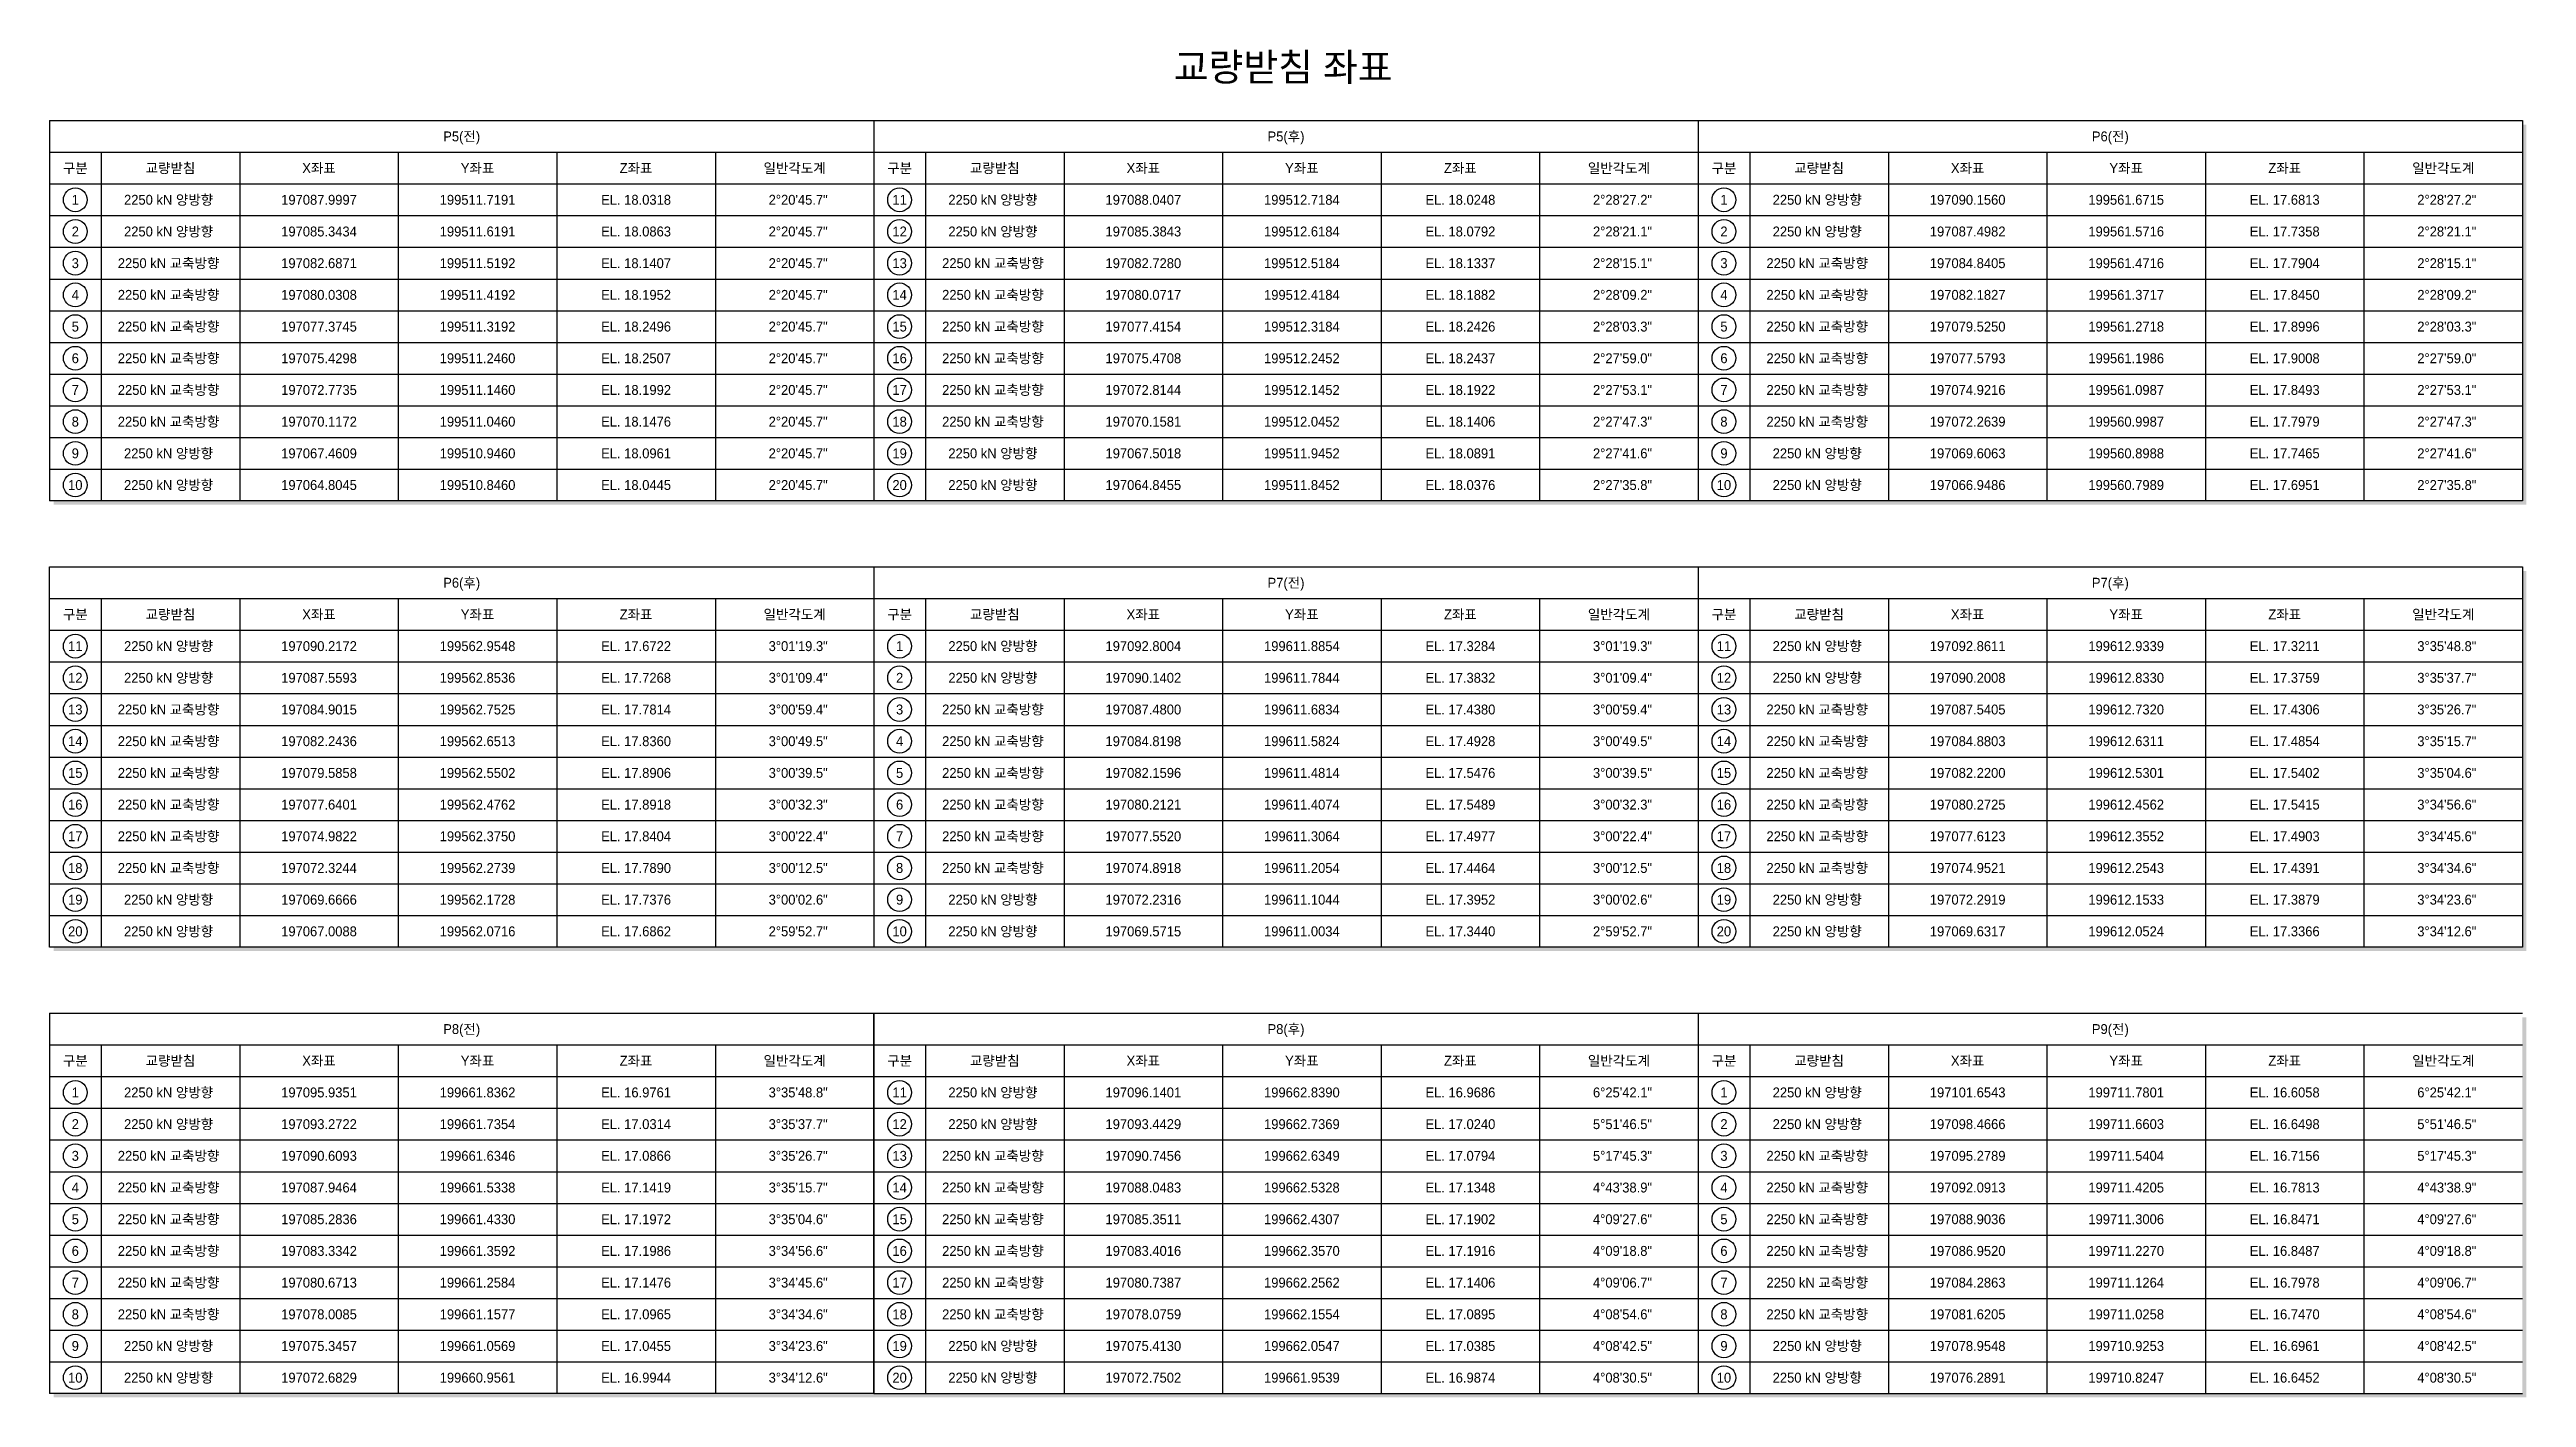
# Model space of a CAD drawing. Header units: millimetres. Extents: x 0 to 187500, y 0 to 102080.
import ezdxf
from ezdxf.enums import TextEntityAlignment as Align

# ---------------------------------------------------------------- set-up
doc = ezdxf.new("R2010")
doc.units = ezdxf.units.MM
doc.header["$LTSCALE"] = 8
for name, color, linetype in [('CS-TABL-LIN2', 1, 'Continuous'), ('CS-TABL-TEX2', 3, 'Continuous'), ('CZ-TEX1', 6, 'Continuous')]:
    doc.layers.add(name, color=color, linetype=linetype)
doc.styles.add('A_STANDARD', font='')
doc.styles.get('A_STANDARD').set_extended_font_data('Dotum')

msp = doc.modelspace()

# ---------------------------------------------------------------- linework, layer by layer
at = {"layer": 'CS-TABL-LIN2'}
for p, q in [((0, 96700), (0, 67900)), ((62400, 96700), (62400, 67900)), ((124800, 96700), (124800, 67900)), ((0, 94300), (187200, 94300)), ((3900, 94300), (3900, 67900)), ((14400, 94300), (14400, 67900)), ((26400, 94300), (26400, 67900)), ((38400, 94300), (38400, 67900)), ((50400, 94300), (50400, 67900)), ((66300, 94300), (66300, 67900)), ((76800, 94300), (76800, 67900)), ((88800, 94300), (88800, 67900)), ((100800, 94300), (100800, 67900)), ((112800, 94300), (112800, 67900)), ((128700, 94300), (128700, 67900)), ((139200, 94300), (139200, 67900)), ((151200, 94300), (151200, 67900)), ((163200, 94300), (163200, 67900)), ((175200, 94300), (175200, 67900)), ((0, 91900), (187200, 91900)), ((0, 89500), (187200, 89500)), ((0, 87100), (187200, 87100)), ((0, 84700), (187200, 84700)), ((0, 82300), (187200, 82300)), ((0, 79900), (187200, 79900)), ((0, 77500), (187200, 77500)), ((0, 75100), (187200, 75100)), ((0, 72700), (187200, 72700)), ((0, 70300), (187200, 70300)), ((62400, 62900), (62400, 34100)), ((124800, 62900), (124800, 34100)), ((0, 60500), (187200, 60500)), ((3900, 60500), (3900, 34100)), ((14400, 60500), (14400, 34100)), ((26400, 60500), (26400, 34100)), ((38400, 60500), (38400, 34100)), ((50400, 60500), (50400, 34100)), ((66300, 60500), (66300, 34100)), ((76800, 60500), (76800, 34100)), ((88800, 60500), (88800, 34100)), ((100800, 60500), (100800, 34100)), ((112800, 60500), (112800, 34100)), ((128700, 60500), (128700, 34100)), ((139200, 60500), (139200, 34100)), ((151200, 60500), (151200, 34100)), ((163200, 60500), (163200, 34100)), ((175200, 60500), (175200, 34100)), ((0, 58100), (187200, 58100)), ((0, 55700), (187200, 55700)), ((0, 53300), (187200, 53300)), ((0, 50900), (187200, 50900)), ((0, 48500), (187200, 48500)), ((0, 46100), (187200, 46100)), ((0, 43700), (187200, 43700)), ((0, 41300), (187200, 41300)), ((0, 38900), (187200, 38900)), ((0, 36500), (187200, 36500)), ((0, 29100), (0, 300)), ((124800, 29100), (124800, 300)), ((0, 26700), (62400, 26700)), ((3900, 26700), (3900, 300)), ((14400, 26700), (14400, 300)), ((26400, 26700), (26400, 300)), ((38400, 26700), (38400, 300)), ((50400, 26700), (50400, 300)), ((62400, 26700), (187200, 26700)), ((66300, 26700), (66300, 300)), ((76800, 26700), (76800, 300)), ((88800, 26700), (88800, 300)), ((100800, 26700), (100800, 300)), ((112800, 26700), (112800, 300)), ((128700, 26700), (128700, 300)), ((139200, 26700), (139200, 300)), ((151200, 26700), (151200, 300)), ((163200, 26700), (163200, 300)), ((175200, 26700), (175200, 300)), ((0, 24300), (62400, 24300)), ((62400, 24300), (187200, 24300)), ((0, 21900), (62400, 21900)), ((62400, 21900), (187200, 21900)), ((0, 19500), (62400, 19500)), ((62400, 19500), (187200, 19500)), ((0, 17100), (62400, 17100)), ((62400, 17100), (187200, 17100)), ((0, 14700), (62400, 14700)), ((62400, 14700), (187200, 14700)), ((0, 12300), (62400, 12300)), ((62400, 12300), (187200, 12300)), ((0, 9900), (62400, 9900)), ((62400, 9900), (187200, 9900)), ((0, 7500), (62400, 7500)), ((62400, 7500), (187200, 7500)), ((0, 5100), (62400, 5100)), ((62400, 5100), (187200, 5100)), ((0, 2700), (62400, 2700)), ((62400, 2700), (187200, 2700)), ((62400, 300), (187200, 300))]:
    msp.add_line(p, q, dxfattribs=at)
for points in [[(0, 96700), (187200, 96700), (187200, 67900), (0, 67900)], [(0, 29100), (62400, 29100), (62400, 300), (0, 300)], [(62400, 300), (62400, 29100), (187200, 29100)]]:
    msp.add_lwpolyline(points, dxfattribs=at)
msp.add_lwpolyline([(0, 62900), (187200, 62900), (187200, 34100), (0, 34100)], close=True, dxfattribs=at)
for centre in [(1950, 90700), (64350, 90700), (126750, 90700), (1950, 88300), (64350, 88300), (126750, 88300), (1950, 85900), (64350, 85900), (126750, 85900), (1950, 83500), (64350, 83500), (126750, 83500), (1950, 81100), (64350, 81100), (126750, 81100), (1950, 78700), (64350, 78700), (126750, 78700), (1950, 76300), (64350, 76300), (126750, 76300), (1950, 73900), (64350, 73900), (126750, 73900), (1950, 71500), (64350, 71500), (126750, 71500), (1950, 69100), (64350, 69100), (126750, 69100), (1950, 56900), (64350, 56900), (126750, 56900), (1950, 54500), (64350, 54500), (126750, 54500), (1950, 52100), (64350, 52100), (126750, 52100), (1950, 49700), (64350, 49700), (126750, 49700), (1950, 47300), (64350, 47300), (126750, 47300), (1950, 44900), (64350, 44900), (126750, 44900), (1950, 42500), (64350, 42500), (126750, 42500), (1950, 40100), (64350, 40100), (126750, 40100), (1950, 37700), (64350, 37700), (126750, 37700), (1950, 35300), (64350, 35300), (126750, 35300), (1950, 23100), (64350, 23100), (126750, 23100), (1950, 20700), (64350, 20700), (126750, 20700), (1950, 18300), (64350, 18300), (126750, 18300), (1950, 15900), (64350, 15900), (126750, 15900), (1950, 13500), (64350, 13500), (126750, 13500), (1950, 11100), (64350, 11100), (126750, 11100), (1950, 8700), (64350, 8700), (126750, 8700), (1950, 6300), (64350, 6300), (126750, 6300), (1950, 3900), (64350, 3900), (126750, 3900), (1950, 1500), (64350, 1500), (126750, 1500)]:
    msp.add_circle(centre, 900, dxfattribs=at)
for points in [[(187200, 96400), (187500, 96400), (187200, 67900), (187500, 67900)], [(300, 67900), (187500, 67900), (300, 67600), (187500, 67600)], [(187200, 62600), (187500, 62600), (187200, 34100), (187500, 34100)], [(300, 34100), (187500, 34100), (300, 33800), (187500, 33800)], [(187200, 28800), (187500, 28800), (187200, 300), (187500, 300)], [(300, 300), (187500, 300), (300, 0), (187500, 0)]]:
    msp.add_solid(points, dxfattribs=at)

# ---------------------------------------------------------------- texts
at = {"layer": 'CS-TABL-TEX2', "style": 'A_STANDARD'}
for s, p in [('P5(전)', (31200, 95500)), ('P5(후)', (93600, 95500)), ('P6(전)', (156000, 95500)), ('구분', (1950, 93100)), ('교량받침', (9150, 93100)), ('X좌표', (20400, 93100)), ('Y좌표', (32400, 93100)), ('Z좌표', (44400, 93100)), ('일반각도계', (56400, 93100)), ('구분', (64350, 93100)), ('교량받침', (71550, 93100)), ('X좌표', (82800, 93100)), ('Y좌표', (94800, 93100)), ('Z좌표', (106800, 93100)), ('일반각도계', (118800, 93100)), ('구분', (126750, 93100)), ('교량받침', (133950, 93100)), ('X좌표', (145200, 93100)), ('Y좌표', (157200, 93100)), ('Z좌표', (169200, 93100)), ('일반각도계', (181200, 93100)), ('1', (1950, 90700)), ('2250 kN 양방향 ', (9150, 90700)), ('197087.9997', (20400, 90700)), ('199511.7191', (32400, 90700)), ('EL. 18.0318', (44400, 90700)), ('  2%%d20\'45.7"', (56400, 90700)), ('11', (64350, 90700)), ('2250 kN 양방향 ', (71550, 90700)), ('197088.0407', (82800, 90700)), ('199512.7184', (94800, 90700)), ('EL. 18.0248', (106800, 90700)), ('  2%%d28\'27.2"', (118800, 90700)), ('1', (126750, 90700)), ('2250 kN 양방향 ', (133950, 90700)), ('197090.1560', (145200, 90700)), ('199561.6715', (157200, 90700)), ('EL. 17.6813', (169200, 90700)), ('  2%%d28\'27.2"', (181200, 90700)), ('2', (1950, 88300)), ('2250 kN 양방향 ', (9150, 88300)), ('197085.3434', (20400, 88300)), ('199511.6191', (32400, 88300)), ('EL. 18.0863', (44400, 88300)), ('  2%%d20\'45.7"', (56400, 88300)), ('12', (64350, 88300)), ('2250 kN 양방향 ', (71550, 88300)), ('197085.3843', (82800, 88300)), ('199512.6184', (94800, 88300)), ('EL. 18.0792', (106800, 88300)), ('  2%%d28\'21.1"', (118800, 88300)), ('2', (126750, 88300)), ('2250 kN 양방향 ', (133950, 88300)), ('197087.4982', (145200, 88300)), ('199561.5716', (157200, 88300)), ('EL. 17.7358', (169200, 88300)), ('  2%%d28\'21.1"', (181200, 88300)), ('3', (1950, 85900)), ('2250 kN 교축방향 ', (9150, 85900)), ('197082.6871', (20400, 85900)), ('199511.5192', (32400, 85900)), ('EL. 18.1407', (44400, 85900)), ('  2%%d20\'45.7"', (56400, 85900)), ('13', (64350, 85900)), ('2250 kN 교축방향 ', (71550, 85900)), ('197082.7280', (82800, 85900)), ('199512.5184', (94800, 85900)), ('EL. 18.1337', (106800, 85900)), ('  2%%d28\'15.1"', (118800, 85900)), ('3', (126750, 85900)), ('2250 kN 교축방향 ', (133950, 85900)), ('197084.8405', (145200, 85900)), ('199561.4716', (157200, 85900)), ('EL. 17.7904', (169200, 85900)), ('  2%%d28\'15.1"', (181200, 85900)), ('4', (1950, 83500)), ('2250 kN 교축방향 ', (9150, 83500)), ('197080.0308', (20400, 83500)), ('199511.4192', (32400, 83500)), ('EL. 18.1952', (44400, 83500)), ('  2%%d20\'45.7"', (56400, 83500)), ('14', (64350, 83500)), ('2250 kN 교축방향 ', (71550, 83500)), ('197080.0717', (82800, 83500)), ('199512.4184', (94800, 83500)), ('EL. 18.1882', (106800, 83500)), ('  2%%d28\'09.2"', (118800, 83500)), ('4', (126750, 83500)), ('2250 kN 교축방향 ', (133950, 83500)), ('197082.1827', (145200, 83500)), ('199561.3717', (157200, 83500)), ('EL. 17.8450', (169200, 83500)), ('  2%%d28\'09.2"', (181200, 83500)), ('5', (1950, 81100)), ('2250 kN 교축방향 ', (9150, 81100)), ('197077.3745', (20400, 81100)), ('199511.3192', (32400, 81100)), ('EL. 18.2496', (44400, 81100)), ('  2%%d20\'45.7"', (56400, 81100)), ('15', (64350, 81100)), ('2250 kN 교축방향 ', (71550, 81100)), ('197077.4154', (82800, 81100)), ('199512.3184', (94800, 81100)), ('EL. 18.2426', (106800, 81100)), ('  2%%d28\'03.3"', (118800, 81100)), ('5', (126750, 81100)), ('2250 kN 교축방향 ', (133950, 81100)), ('197079.5250', (145200, 81100)), ('199561.2718', (157200, 81100)), ('EL. 17.8996', (169200, 81100)), ('  2%%d28\'03.3"', (181200, 81100)), ('6', (1950, 78700)), ('2250 kN 교축방향 ', (9150, 78700)), ('197075.4298', (20400, 78700)), ('199511.2460', (32400, 78700)), ('EL. 18.2507', (44400, 78700)), ('  2%%d20\'45.7"', (56400, 78700)), ('16', (64350, 78700)), ('2250 kN 교축방향 ', (71550, 78700)), ('197075.4708', (82800, 78700)), ('199512.2452', (94800, 78700)), ('EL. 18.2437', (106800, 78700)), ('  2%%d27\'59.0"', (118800, 78700)), ('6', (126750, 78700)), ('2250 kN 교축방향 ', (133950, 78700)), ('197077.5793', (145200, 78700)), ('199561.1986', (157200, 78700)), ('EL. 17.9008', (169200, 78700)), ('  2%%d27\'59.0"', (181200, 78700)), ('7', (1950, 76300)), ('2250 kN 교축방향 ', (9150, 76300)), ('197072.7735', (20400, 76300)), ('199511.1460', (32400, 76300)), ('EL. 18.1992', (44400, 76300)), ('  2%%d20\'45.7"', (56400, 76300)), ('17', (64350, 76300)), ('2250 kN 교축방향 ', (71550, 76300)), ('197072.8144', (82800, 76300)), ('199512.1452', (94800, 76300)), ('EL. 18.1922', (106800, 76300)), ('  2%%d27\'53.1"', (118800, 76300)), ('7', (126750, 76300)), ('2250 kN 교축방향 ', (133950, 76300)), ('197074.9216', (145200, 76300)), ('199561.0987', (157200, 76300)), ('EL. 17.8493', (169200, 76300)), ('  2%%d27\'53.1"', (181200, 76300)), ('8', (1950, 73900)), ('2250 kN 교축방향 ', (9150, 73900)), ('197070.1172', (20400, 73900)), ('199511.0460', (32400, 73900)), ('EL. 18.1476', (44400, 73900)), ('  2%%d20\'45.7"', (56400, 73900)), ('18', (64350, 73900)), ('2250 kN 교축방향 ', (71550, 73900)), ('197070.1581', (82800, 73900)), ('199512.0452', (94800, 73900)), ('EL. 18.1406', (106800, 73900)), ('  2%%d27\'47.3"', (118800, 73900)), ('8', (126750, 73900)), ('2250 kN 교축방향 ', (133950, 73900)), ('197072.2639', (145200, 73900)), ('199560.9987', (157200, 73900)), ('EL. 17.7979', (169200, 73900)), ('  2%%d27\'47.3"', (181200, 73900)), ('9', (1950, 71500)), ('2250 kN 양방향 ', (9150, 71500)), ('197067.4609', (20400, 71500)), ('199510.9460', (32400, 71500)), ('EL. 18.0961', (44400, 71500)), ('  2%%d20\'45.7"', (56400, 71500)), ('19', (64350, 71500)), ('2250 kN 양방향 ', (71550, 71500)), ('197067.5018', (82800, 71500)), ('199511.9452', (94800, 71500)), ('EL. 18.0891', (106800, 71500)), ('  2%%d27\'41.6"', (118800, 71500)), ('9', (126750, 71500)), ('2250 kN 양방향 ', (133950, 71500)), ('197069.6063', (145200, 71500)), ('199560.8988', (157200, 71500)), ('EL. 17.7465', (169200, 71500)), ('  2%%d27\'41.6"', (181200, 71500)), ('10', (1950, 69100)), ('2250 kN 양방향 ', (9150, 69100)), ('197064.8045', (20400, 69100)), ('199510.8460', (32400, 69100)), ('EL. 18.0445', (44400, 69100)), ('  2%%d20\'45.7"', (56400, 69100)), ('20', (64350, 69100)), ('2250 kN 양방향 ', (71550, 69100)), ('197064.8455', (82800, 69100)), ('199511.8452', (94800, 69100)), ('EL. 18.0376', (106800, 69100)), ('  2%%d27\'35.8"', (118800, 69100)), ('10', (126750, 69100)), ('2250 kN 양방향 ', (133950, 69100)), ('197066.9486', (145200, 69100)), ('199560.7989', (157200, 69100)), ('EL. 17.6951', (169200, 69100)), ('  2%%d27\'35.8"', (181200, 69100)), ('P6(후)', (31200, 61700)), ('P7(전)', (93600, 61700)), ('P7(후)', (156000, 61700)), ('구분', (1950, 59300)), ('교량받침', (9150, 59300)), ('X좌표', (20400, 59300)), ('Y좌표', (32400, 59300)), ('Z좌표', (44400, 59300)), ('일반각도계', (56400, 59300)), ('구분', (64350, 59300)), ('교량받침', (71550, 59300)), ('X좌표', (82800, 59300)), ('Y좌표', (94800, 59300)), ('Z좌표', (106800, 59300)), ('일반각도계', (118800, 59300)), ('구분', (126750, 59300)), ('교량받침', (133950, 59300)), ('X좌표', (145200, 59300)), ('Y좌표', (157200, 59300)), ('Z좌표', (169200, 59300)), ('일반각도계', (181200, 59300)), ('11', (1950, 56900)), ('2250 kN 양방향 ', (9150, 56900)), ('197090.2172', (20400, 56900)), ('199562.9548', (32400, 56900)), ('EL. 17.6722', (44400, 56900)), ('  3%%d01\'19.3"', (56400, 56900)), ('1', (64350, 56900)), ('2250 kN 양방향 ', (71550, 56900)), ('197092.8004', (82800, 56900)), ('199611.8854', (94800, 56900)), ('EL. 17.3284', (106800, 56900)), ('  3%%d01\'19.3"', (118800, 56900)), ('11', (126750, 56900)), ('2250 kN 양방향 ', (133950, 56900)), ('197092.8611', (145200, 56900)), ('199612.9339', (157200, 56900)), ('EL. 17.3211', (169200, 56900)), ('  3%%d35\'48.8"', (181200, 56900)), ('12', (1950, 54500)), ('2250 kN 양방향 ', (9150, 54500)), ('197087.5593', (20400, 54500)), ('199562.8536', (32400, 54500)), ('EL. 17.7268', (44400, 54500)), ('  3%%d01\'09.4"', (56400, 54500)), ('2', (64350, 54500)), ('2250 kN 양방향 ', (71550, 54500)), ('197090.1402', (82800, 54500)), ('199611.7844', (94800, 54500)), ('EL. 17.3832', (106800, 54500)), ('  3%%d01\'09.4"', (118800, 54500)), ('12', (126750, 54500)), ('2250 kN 양방향 ', (133950, 54500)), ('197090.2008', (145200, 54500)), ('199612.8330', (157200, 54500)), ('EL. 17.3759', (169200, 54500)), ('  3%%d35\'37.7"', (181200, 54500)), ('2250 kN 교축방향 ', (9150, 52100)), ('2250 kN 교축방향 ', (71550, 52100)), ('2250 kN 교축방향 ', (133950, 52100)), ('13', (1950, 52100)), ('197084.9015', (20400, 52100)), ('199562.7525', (32400, 52100)), ('EL. 17.7814', (44400, 52100)), ('  3%%d00\'59.4"', (56400, 52100)), ('3', (64350, 52100)), ('197087.4800', (82800, 52100)), ('199611.6834', (94800, 52100)), ('EL. 17.4380', (106800, 52100)), ('  3%%d00\'59.4"', (118800, 52100)), ('13', (126750, 52100)), ('197087.5405', (145200, 52100)), ('199612.7320', (157200, 52100)), ('EL. 17.4306', (169200, 52100)), ('  3%%d35\'26.7"', (181200, 52100)), ('14', (1950, 49700)), ('2250 kN 교축방향 ', (9150, 49700)), ('197082.2436', (20400, 49700)), ('199562.6513', (32400, 49700)), ('EL. 17.8360', (44400, 49700)), ('  3%%d00\'49.5"', (56400, 49700)), ('4', (64350, 49700)), ('2250 kN 교축방향 ', (71550, 49700)), ('197084.8198', (82800, 49700)), ('199611.5824', (94800, 49700)), ('EL. 17.4928', (106800, 49700)), ('  3%%d00\'49.5"', (118800, 49700)), ('14', (126750, 49700)), ('2250 kN 교축방향 ', (133950, 49700)), ('197084.8803', (145200, 49700)), ('199612.6311', (157200, 49700)), ('EL. 17.4854', (169200, 49700)), ('  3%%d35\'15.7"', (181200, 49700)), ('15', (1950, 47300)), ('2250 kN 교축방향 ', (9150, 47300)), ('197079.5858', (20400, 47300)), ('199562.5502', (32400, 47300)), ('EL. 17.8906', (44400, 47300)), ('  3%%d00\'39.5"', (56400, 47300)), ('5', (64350, 47300)), ('2250 kN 교축방향 ', (71550, 47300)), ('197082.1596', (82800, 47300)), ('199611.4814', (94800, 47300)), ('EL. 17.5476', (106800, 47300)), ('  3%%d00\'39.5"', (118800, 47300)), ('15', (126750, 47300)), ('2250 kN 교축방향 ', (133950, 47300)), ('197082.2200', (145200, 47300)), ('199612.5301', (157200, 47300)), ('EL. 17.5402', (169200, 47300)), ('  3%%d35\'04.6"', (181200, 47300)), ('16', (1950, 44900)), ('2250 kN 교축방향 ', (9150, 44900)), ('197077.6401', (20400, 44900)), ('199562.4762', (32400, 44900)), ('EL. 17.8918', (44400, 44900)), ('  3%%d00\'32.3"', (56400, 44900)), ('6', (64350, 44900)), ('2250 kN 교축방향 ', (71550, 44900)), ('197080.2121', (82800, 44900)), ('199611.4074', (94800, 44900)), ('EL. 17.5489', (106800, 44900)), ('  3%%d00\'32.3"', (118800, 44900)), ('16', (126750, 44900)), ('2250 kN 교축방향 ', (133950, 44900)), ('197080.2725', (145200, 44900)), ('199612.4562', (157200, 44900)), ('EL. 17.5415', (169200, 44900)), ('  3%%d34\'56.6"', (181200, 44900)), ('17', (1950, 42500)), ('2250 kN 교축방향 ', (9150, 42500)), ('197074.9822', (20400, 42500)), ('199562.3750', (32400, 42500)), ('EL. 17.8404', (44400, 42500)), ('  3%%d00\'22.4"', (56400, 42500)), ('7', (64350, 42500)), ('2250 kN 교축방향 ', (71550, 42500)), ('197077.5520', (82800, 42500)), ('199611.3064', (94800, 42500)), ('EL. 17.4977', (106800, 42500)), ('  3%%d00\'22.4"', (118800, 42500)), ('17', (126750, 42500)), ('2250 kN 교축방향 ', (133950, 42500)), ('197077.6123', (145200, 42500)), ('199612.3552', (157200, 42500)), ('EL. 17.4903', (169200, 42500)), ('  3%%d34\'45.6"', (181200, 42500)), ('18', (1950, 40100)), ('2250 kN 교축방향 ', (9150, 40100)), ('197072.3244', (20400, 40100)), ('199562.2739', (32400, 40100)), ('EL. 17.7890', (44400, 40100)), ('  3%%d00\'12.5"', (56400, 40100)), ('8', (64350, 40100)), ('2250 kN 교축방향 ', (71550, 40100)), ('197074.8918', (82800, 40100)), ('199611.2054', (94800, 40100)), ('EL. 17.4464', (106800, 40100)), ('  3%%d00\'12.5"', (118800, 40100)), ('18', (126750, 40100)), ('2250 kN 교축방향 ', (133950, 40100)), ('197074.9521', (145200, 40100)), ('199612.2543', (157200, 40100)), ('EL. 17.4391', (169200, 40100)), ('  3%%d34\'34.6"', (181200, 40100)), ('19', (1950, 37700)), ('2250 kN 양방향 ', (9150, 37700)), ('197069.6666', (20400, 37700)), ('199562.1728', (32400, 37700)), ('EL. 17.7376', (44400, 37700)), ('  3%%d00\'02.6"', (56400, 37700)), ('9', (64350, 37700)), ('2250 kN 양방향 ', (71550, 37700)), ('197072.2316', (82800, 37700)), ('199611.1044', (94800, 37700)), ('EL. 17.3952', (106800, 37700)), ('  3%%d00\'02.6"', (118800, 37700)), ('19', (126750, 37700)), ('2250 kN 양방향 ', (133950, 37700)), ('197072.2919', (145200, 37700)), ('199612.1533', (157200, 37700)), ('EL. 17.3879', (169200, 37700)), ('  3%%d34\'23.6"', (181200, 37700)), ('20', (1950, 35300)), ('2250 kN 양방향 ', (9150, 35300)), ('197067.0088', (20400, 35300)), ('199562.0716', (32400, 35300)), ('EL. 17.6862', (44400, 35300)), ('  2%%d59\'52.7"', (56400, 35300)), ('10', (64350, 35300)), ('2250 kN 양방향 ', (71550, 35300)), ('197069.5715', (82800, 35300)), ('199611.0034', (94800, 35300)), ('EL. 17.3440', (106800, 35300)), ('  2%%d59\'52.7"', (118800, 35300)), ('20', (126750, 35300)), ('2250 kN 양방향 ', (133950, 35300)), ('197069.6317', (145200, 35300)), ('199612.0524', (157200, 35300)), ('EL. 17.3366', (169200, 35300)), ('  3%%d34\'12.6"', (181200, 35300)), ('P8(전)', (31200, 27900)), ('P8(후)', (93600, 27900)), ('P9(전)', (156000, 27900)), ('구분', (1950, 25500)), ('교량받침', (9150, 25500)), ('X좌표', (20400, 25500)), ('Y좌표', (32400, 25500)), ('Z좌표', (44400, 25500)), ('일반각도계', (56400, 25500)), ('구분', (64350, 25500)), ('교량받침', (71550, 25500)), ('X좌표', (82800, 25500)), ('Y좌표', (94800, 25500)), ('Z좌표', (106800, 25500)), ('일반각도계', (118800, 25500)), ('구분', (126750, 25500)), ('교량받침', (133950, 25500)), ('X좌표', (145200, 25500)), ('Y좌표', (157200, 25500)), ('Z좌표', (169200, 25500)), ('일반각도계', (181200, 25500)), ('1', (1950, 23100)), ('2250 kN 양방향 ', (9150, 23100)), ('197095.9351', (20400, 23100)), ('199661.8362', (32400, 23100)), ('EL. 16.9761', (44400, 23100)), ('  3%%d35\'48.8"', (56400, 23100)), ('11', (64350, 23100)), ('2250 kN 양방향 ', (71550, 23100)), ('197096.1401', (82800, 23100)), ('199662.8390', (94800, 23100)), ('EL. 16.9686', (106800, 23100)), ('  6%%d25\'42.1"', (118800, 23100)), ('1', (126750, 23100)), ('2250 kN 양방향 ', (133950, 23100)), ('197101.6543', (145200, 23100)), ('199711.7801', (157200, 23100)), ('EL. 16.6058', (169200, 23100)), ('  6%%d25\'42.1"', (181200, 23100)), ('2', (1950, 20700)), ('2250 kN 양방향 ', (9150, 20700)), ('197093.2722', (20400, 20700)), ('199661.7354', (32400, 20700)), ('EL. 17.0314', (44400, 20700)), ('  3%%d35\'37.7"', (56400, 20700)), ('12', (64350, 20700)), ('2250 kN 양방향 ', (71550, 20700)), ('197093.4429', (82800, 20700)), ('199662.7369', (94800, 20700)), ('EL. 17.0240', (106800, 20700)), ('  5%%d51\'46.5"', (118800, 20700)), ('2', (126750, 20700)), ('2250 kN 양방향 ', (133950, 20700)), ('197098.4666', (145200, 20700)), ('199711.6603', (157200, 20700)), ('EL. 16.6498', (169200, 20700)), ('  5%%d51\'46.5"', (181200, 20700)), ('2250 kN 교축방향 ', (9150, 18300)), ('2250 kN 교축방향 ', (71550, 18300)), ('2250 kN 교축방향 ', (133950, 18300)), ('3', (1950, 18300)), ('197090.6093', (20400, 18300)), ('199661.6346', (32400, 18300)), ('EL. 17.0866', (44400, 18300)), ('  3%%d35\'26.7"', (56400, 18300)), ('13', (64350, 18300)), ('197090.7456', (82800, 18300)), ('199662.6349', (94800, 18300)), ('EL. 17.0794', (106800, 18300)), ('  5%%d17\'45.3"', (118800, 18300)), ('3', (126750, 18300)), ('197095.2789', (145200, 18300)), ('199711.5404', (157200, 18300)), ('EL. 16.7156', (169200, 18300)), ('  5%%d17\'45.3"', (181200, 18300)), ('4', (1950, 15900)), ('2250 kN 교축방향 ', (9150, 15900)), ('197087.9464', (20400, 15900)), ('199661.5338', (32400, 15900)), ('EL. 17.1419', (44400, 15900)), ('  3%%d35\'15.7"', (56400, 15900)), ('14', (64350, 15900)), ('2250 kN 교축방향 ', (71550, 15900)), ('197088.0483', (82800, 15900)), ('199662.5328', (94800, 15900)), ('EL. 17.1348', (106800, 15900)), ('  4%%d43\'38.9"', (118800, 15900)), ('4', (126750, 15900)), ('2250 kN 교축방향 ', (133950, 15900)), ('197092.0913', (145200, 15900)), ('199711.4205', (157200, 15900)), ('EL. 16.7813', (169200, 15900)), ('  4%%d43\'38.9"', (181200, 15900)), ('5', (1950, 13500)), ('2250 kN 교축방향 ', (9150, 13500)), ('197085.2836', (20400, 13500)), ('199661.4330', (32400, 13500)), ('EL. 17.1972', (44400, 13500)), ('  3%%d35\'04.6"', (56400, 13500)), ('15', (64350, 13500)), ('2250 kN 교축방향 ', (71550, 13500)), ('197085.3511', (82800, 13500)), ('199662.4307', (94800, 13500)), ('EL. 17.1902', (106800, 13500)), ('  4%%d09\'27.6"', (118800, 13500)), ('5', (126750, 13500)), ('2250 kN 교축방향 ', (133950, 13500)), ('197088.9036', (145200, 13500)), ('199711.3006', (157200, 13500)), ('EL. 16.8471', (169200, 13500)), ('  4%%d09\'27.6"', (181200, 13500)), ('6', (1950, 11100)), ('2250 kN 교축방향 ', (9150, 11100)), ('197083.3342', (20400, 11100)), ('199661.3592', (32400, 11100)), ('EL. 17.1986', (44400, 11100)), ('  3%%d34\'56.6"', (56400, 11100)), ('16', (64350, 11100)), ('2250 kN 교축방향 ', (71550, 11100)), ('197083.4016', (82800, 11100)), ('199662.3570', (94800, 11100)), ('EL. 17.1916', (106800, 11100)), ('  4%%d09\'18.8"', (118800, 11100)), ('6', (126750, 11100)), ('2250 kN 교축방향 ', (133950, 11100)), ('197086.9520', (145200, 11100)), ('199711.2270', (157200, 11100)), ('EL. 16.8487', (169200, 11100)), ('  4%%d09\'18.8"', (181200, 11100)), ('7', (1950, 8700)), ('2250 kN 교축방향 ', (9150, 8700)), ('197080.6713', (20400, 8700)), ('199661.2584', (32400, 8700)), ('EL. 17.1476', (44400, 8700)), ('  3%%d34\'45.6"', (56400, 8700)), ('17', (64350, 8700)), ('2250 kN 교축방향 ', (71550, 8700)), ('197080.7387', (82800, 8700)), ('199662.2562', (94800, 8700)), ('EL. 17.1406', (106800, 8700)), ('  4%%d09\'06.7"', (118800, 8700)), ('7', (126750, 8700)), ('2250 kN 교축방향 ', (133950, 8700)), ('197084.2863', (145200, 8700)), ('199711.1264', (157200, 8700)), ('EL. 16.7978', (169200, 8700)), ('  4%%d09\'06.7"', (181200, 8700)), ('8', (1950, 6300)), ('2250 kN 교축방향 ', (9150, 6300)), ('197078.0085', (20400, 6300)), ('199661.1577', (32400, 6300)), ('EL. 17.0965', (44400, 6300)), ('  3%%d34\'34.6"', (56400, 6300)), ('18', (64350, 6300)), ('2250 kN 교축방향 ', (71550, 6300)), ('197078.0759', (82800, 6300)), ('199662.1554', (94800, 6300)), ('EL. 17.0895', (106800, 6300)), ('  4%%d08\'54.6"', (118800, 6300)), ('8', (126750, 6300)), ('2250 kN 교축방향 ', (133950, 6300)), ('197081.6205', (145200, 6300)), ('199711.0258', (157200, 6300)), ('EL. 16.7470', (169200, 6300)), ('  4%%d08\'54.6"', (181200, 6300)), ('9', (1950, 3900)), ('2250 kN 양방향 ', (9150, 3900)), ('197075.3457', (20400, 3900)), ('199661.0569', (32400, 3900)), ('EL. 17.0455', (44400, 3900)), ('  3%%d34\'23.6"', (56400, 3900)), ('19', (64350, 3900)), ('2250 kN 양방향 ', (71550, 3900)), ('197075.4130', (82800, 3900)), ('199662.0547', (94800, 3900)), ('EL. 17.0385', (106800, 3900)), ('  4%%d08\'42.5"', (118800, 3900)), ('9', (126750, 3900)), ('2250 kN 양방향 ', (133950, 3900)), ('197078.9548', (145200, 3900)), ('199710.9253', (157200, 3900)), ('EL. 16.6961', (169200, 3900)), ('  4%%d08\'42.5"', (181200, 3900)), ('10', (1950, 1500)), ('2250 kN 양방향 ', (9150, 1500)), ('197072.6829', (20400, 1500)), ('199660.9561', (32400, 1500)), ('EL. 16.9944', (44400, 1500)), ('  3%%d34\'12.6"', (56400, 1500)), ('20', (64350, 1500)), ('2250 kN 양방향 ', (71550, 1500)), ('197072.7502', (82800, 1500)), ('199661.9539', (94800, 1500)), ('EL. 16.9874', (106800, 1500)), ('  4%%d08\'30.5"', (118800, 1500)), ('10', (126750, 1500)), ('2250 kN 양방향 ', (133950, 1500)), ('197076.2891', (145200, 1500)), ('199710.8247', (157200, 1500)), ('EL. 16.6452', (169200, 1500)), ('  4%%d08\'30.5"', (181200, 1500))]:
    msp.add_text(s, height=750, dxfattribs=at).set_placement(p, align=Align.MIDDLE_CENTER)
at = {"layer": 'CZ-TEX1', "style": 'A_STANDARD'}
msp.add_text('교량받침 좌표', height=2100, dxfattribs=at).set_placement((93387, 99700), align=Align.CENTER)

doc.saveas('drawing.dxf')
